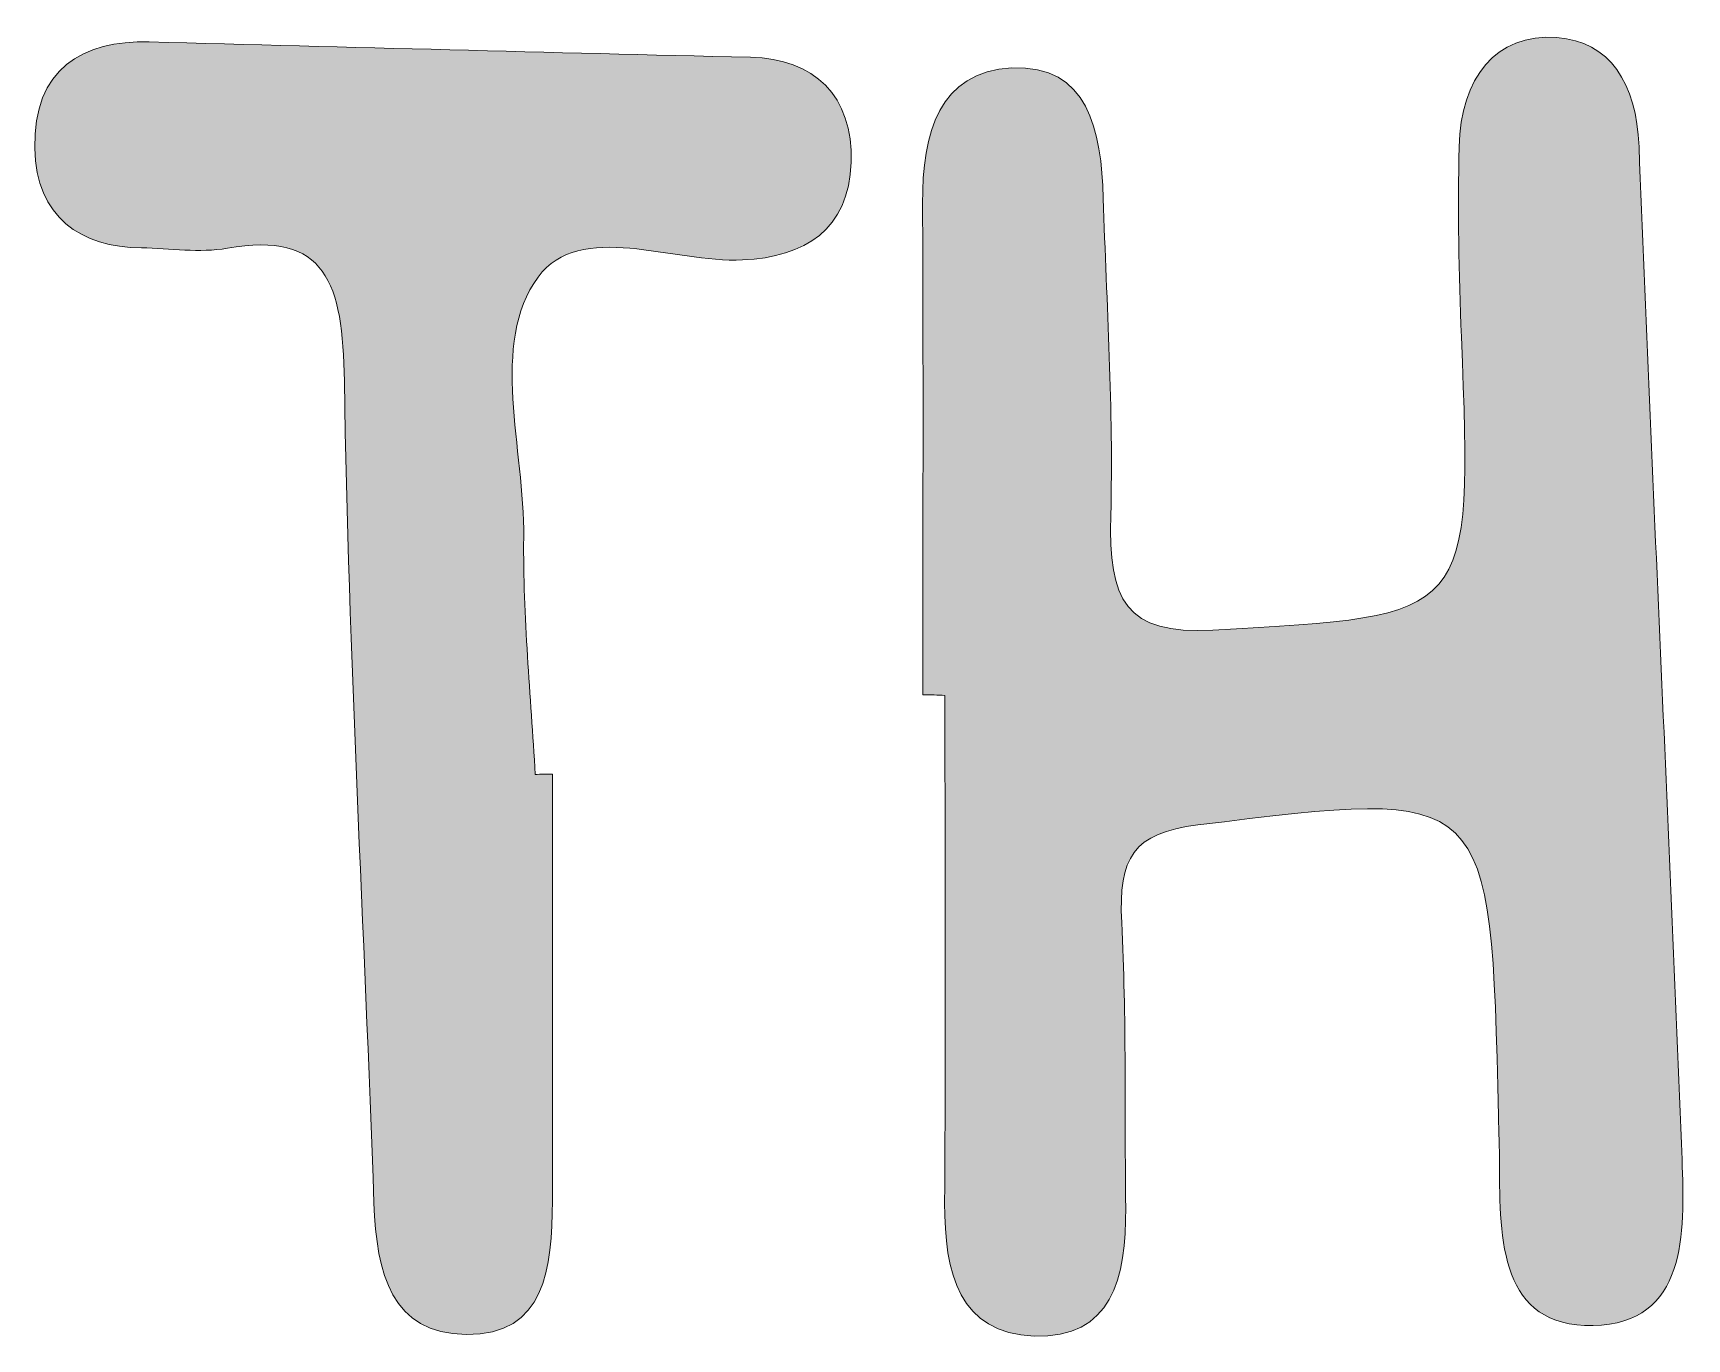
# Model space of a CAD drawing. Extents: x 556 to 1444, y -1436 to -564.
# Drawn here: x 1016.6 to 1096.3, y -887.9 to -824.9 of the extents above; entities that cross this region are included whole.
import ezdxf

# ---------------------------------------------------------------- set-up
doc = ezdxf.new("R2010")
doc.units = 0
doc.header["$MEASUREMENT"] = 0
doc.layers.add('katman 1', color=7, linetype='Continuous')

# ---------------------------------------------------------------- blocks, each defined once
blk = doc.blocks.new('block 3')
at = {"layer": 'katman 1', "true_color": 0x030303}
h = blk.add_hatch(color=18, dxfattribs=at)
h.dxf.hatch_style = 2
edge = h.paths.add_edge_path()
edge.add_spline(control_points=[(1059.506, -856.828), (1059.506, -848.94), (1059.533, -841.051), (1059.492, -833.162), (1059.478, -829.753), (1060.294, -826.787), (1063.793, -826.619), (1067.473, -826.451), (1068.109, -829.616), (1068.206, -832.903), (1068.358, -837.993), (1068.704, -843.084), (1068.565, -848.175), (1068.441, -852.272), (1069.271, -853.939), (1073.489, -853.709), (1086.02, -853.006), (1086.006, -853.22), (1085.467, -839.568), (1085.343, -836.526), (1085.287, -833.453), (1085.356, -830.411), (1085.439, -827.108), (1087.099, -824.938), (1090.073, -825.152), (1092.604, -825.335), (1093.918, -827.338), (1094.029, -830.411), (1094.665, -846.677), (1095.467, -862.943), (1096.103, -879.21), (1096.242, -882.787), (1096.339, -887.129), (1091.816, -887.22), (1087.334, -887.297), (1087.307, -883.123), (1087.307, -879.424), (1087.307, -878.659), (1087.265, -877.895), (1087.251, -877.13), (1086.892, -861.2), (1086.906, -861.353), (1072.756, -863.096), (1069.63, -863.478), (1068.939, -864.671), (1069.091, -867.79), (1069.326, -872.361), (1069.229, -876.947), (1069.284, -881.533), (1069.326, -884.943), (1068.593, -887.863), (1064.872, -887.725), (1061.262, -887.587), (1060.543, -884.713), (1060.557, -881.289), (1060.612, -873.14), (1060.571, -864.992), (1060.571, -856.859), (1060.239, -856.828), (1059.865, -856.828), (1059.506, -856.828)], knot_values=[0, 0, 0, 0, 1, 1, 1, 2, 2, 2, 3, 3, 3, 4, 4, 4, 5, 5, 5, 6, 6, 6, 7, 7, 7, 8, 8, 8, 9, 9, 9, 10, 10, 10, 11, 11, 11, 12, 12, 12, 13, 13, 13, 14, 14, 14, 15, 15, 15, 16, 16, 16, 17, 17, 17, 18, 18, 18, 19, 19, 19, 20, 20, 20, 20], degree=3, periodic=1)
at = {"layer": 'katman 1', "true_color": 0x020202}
h = blk.add_hatch(color=18, dxfattribs=at)
h.dxf.hatch_style = 2
edge = h.paths.add_edge_path()
edge.add_spline(control_points=[(1041.649, -860.65), (1041.649, -867.499), (1041.663, -874.363), (1041.649, -881.212), (1041.636, -884.438), (1041.318, -887.694), (1037.486, -887.649), (1033.89, -887.603), (1033.171, -884.729), (1033.046, -881.319), (1032.59, -868.111), (1031.815, -854.917), (1031.622, -841.708), (1031.553, -836.969), (1030.723, -834.462), (1025.979, -835.303), (1024.637, -835.547), (1023.226, -835.303), (1021.843, -835.287), (1018.911, -835.257), (1016.767, -833.82), (1016.698, -830.487), (1016.615, -826.65), (1019.008, -825.274), (1022.217, -825.366), (1031.871, -825.61), (1041.539, -825.885), (1051.193, -826.099), (1054.264, -826.161), (1056.159, -827.965), (1056.048, -831.16), (1055.951, -834.416), (1053.807, -835.731), (1050.82, -835.868), (1047.445, -836.021), (1042.991, -833.942), (1040.958, -836.694), (1038.607, -839.889), (1040.308, -844.98), (1040.266, -849.245), (1040.225, -853.052), (1040.612, -856.859), (1040.82, -860.665), (1041.082, -860.65), (1041.373, -860.65), (1041.649, -860.65)], knot_values=[0, 0, 0, 0, 1, 1, 1, 2, 2, 2, 3, 3, 3, 4, 4, 4, 5, 5, 5, 6, 6, 6, 7, 7, 7, 8, 8, 8, 9, 9, 9, 10, 10, 10, 11, 11, 11, 12, 12, 12, 13, 13, 13, 14, 14, 14, 15, 15, 15, 15], degree=3, periodic=1)
at = {"layer": 'katman 1', "lineweight": 0}
for points, knots in [([(1059.506, -856.828), (1059.506, -848.94), (1059.533, -841.051), (1059.492, -833.162), (1059.478, -829.753), (1060.294, -826.787), (1063.793, -826.619), (1067.473, -826.451), (1068.109, -829.616), (1068.206, -832.903), (1068.358, -837.993), (1068.704, -843.084), (1068.565, -848.175), (1068.441, -852.272), (1069.271, -853.939), (1073.489, -853.709), (1086.02, -853.006), (1086.006, -853.22), (1085.467, -839.568), (1085.343, -836.526), (1085.287, -833.453), (1085.356, -830.411), (1085.439, -827.108), (1087.099, -824.938), (1090.073, -825.152), (1092.604, -825.335), (1093.918, -827.338), (1094.029, -830.411), (1094.665, -846.677), (1095.467, -862.943), (1096.103, -879.21), (1096.242, -882.787), (1096.339, -887.129), (1091.816, -887.22), (1087.334, -887.297), (1087.307, -883.123), (1087.307, -879.424), (1087.307, -878.659), (1087.265, -877.895), (1087.251, -877.13), (1086.892, -861.2), (1086.906, -861.353), (1072.756, -863.096), (1069.63, -863.478), (1068.939, -864.671), (1069.091, -867.79), (1069.326, -872.361), (1069.229, -876.947), (1069.284, -881.533), (1069.326, -884.943), (1068.593, -887.863), (1064.872, -887.725), (1061.262, -887.587), (1060.543, -884.713), (1060.557, -881.289), (1060.612, -873.14), (1060.571, -864.992), (1060.571, -856.859), (1060.239, -856.828), (1059.865, -856.828), (1059.506, -856.828)], [0, 0, 0, 0, 1, 1, 1, 2, 2, 2, 3, 3, 3, 4, 4, 4, 5, 5, 5, 6, 6, 6, 7, 7, 7, 8, 8, 8, 9, 9, 9, 10, 10, 10, 11, 11, 11, 12, 12, 12, 13, 13, 13, 14, 14, 14, 15, 15, 15, 16, 16, 16, 17, 17, 17, 18, 18, 18, 19, 19, 19, 20, 20, 20, 20]), ([(1041.649, -860.65), (1041.649, -867.499), (1041.663, -874.363), (1041.649, -881.212), (1041.636, -884.438), (1041.318, -887.694), (1037.486, -887.649), (1033.89, -887.603), (1033.171, -884.729), (1033.046, -881.319), (1032.59, -868.111), (1031.815, -854.917), (1031.622, -841.708), (1031.553, -836.969), (1030.723, -834.462), (1025.979, -835.303), (1024.637, -835.547), (1023.226, -835.303), (1021.843, -835.287), (1018.911, -835.257), (1016.767, -833.82), (1016.698, -830.487), (1016.615, -826.65), (1019.008, -825.274), (1022.217, -825.366), (1031.871, -825.61), (1041.539, -825.885), (1051.193, -826.099), (1054.264, -826.161), (1056.159, -827.965), (1056.048, -831.16), (1055.951, -834.416), (1053.807, -835.731), (1050.82, -835.868), (1047.445, -836.021), (1042.991, -833.942), (1040.958, -836.694), (1038.607, -839.889), (1040.308, -844.98), (1040.266, -849.245), (1040.225, -853.052), (1040.612, -856.859), (1040.82, -860.665), (1041.082, -860.65), (1041.373, -860.65), (1041.649, -860.65)], [0, 0, 0, 0, 1, 1, 1, 2, 2, 2, 3, 3, 3, 4, 4, 4, 5, 5, 5, 6, 6, 6, 7, 7, 7, 8, 8, 8, 9, 9, 9, 10, 10, 10, 11, 11, 11, 12, 12, 12, 13, 13, 13, 14, 14, 14, 15, 15, 15, 15])]:
    blk.add_open_spline(points, degree=3, knots=knots, dxfattribs=at)
blk = doc.blocks.new('block 2')
at = {"layer": 'katman 1'}
blk.add_blockref('block 3', (0, 0), dxfattribs=at)

msp = doc.modelspace()

# ---------------------------------------------------------------- block references
at = {"layer": 'katman 1'}
msp.add_blockref('block 2', (0, 0), dxfattribs=at)

doc.saveas('drawing.dxf')
